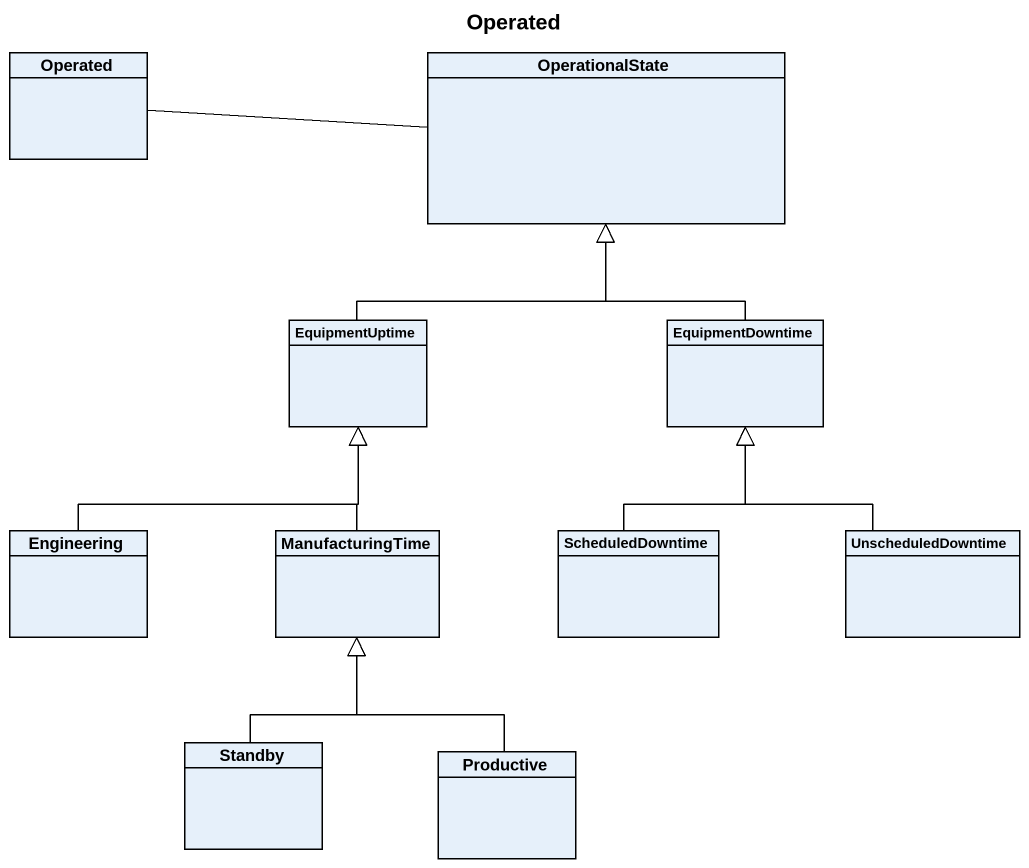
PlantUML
@startuml
title Operated
hide circle
hide empty members
class Operated
class OperationalState
class EquipmentUptime
class EquipmentDowntime
class Engineering
class ManufacturingTime
class ScheduledDowntime
class UnscheduledDowntime
class Standby
class Productive
Operated -right- OperationalState
EquipmentUptime -up-|> OperationalState
EquipmentDowntime -up-|> OperationalState
Engineering -up-|> EquipmentUptime
ManufacturingTime -up-|> EquipmentUptime
ScheduledDowntime -up-|> EquipmentDowntime
UnscheduledDowntime -up-|> EquipmentDowntime
Standby -up-|> ManufacturingTime
Productive -up-|> ManufacturingTime
@enduml
